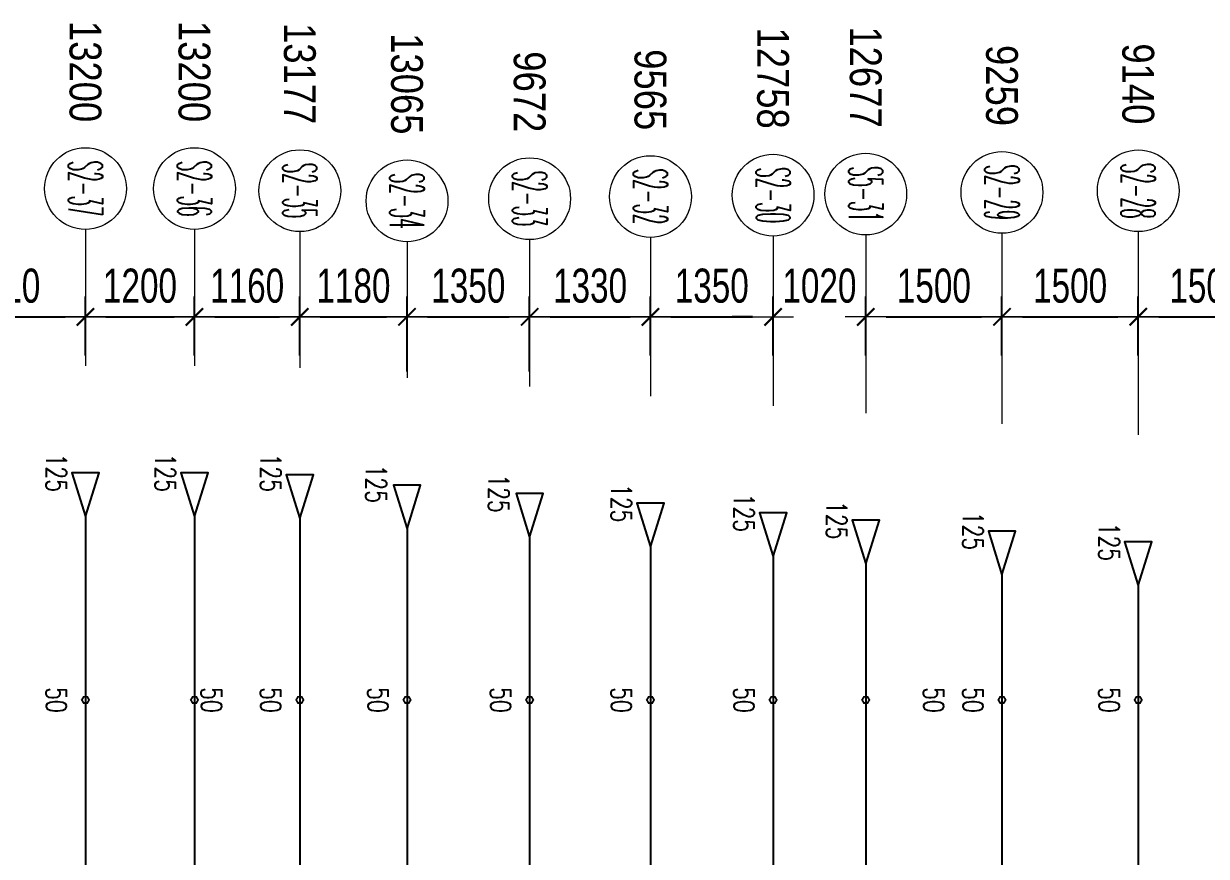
# Model space of a CAD drawing. Header units: millimetres. Extents: x 131700 to 589785, y -24154 to 46087.
# Drawn here: x 519929 to 532950, y 36778 to 45945 of the extents above; entities that cross this region are included whole.
import ezdxf
from ezdxf.enums import TextEntityAlignment as Align

# ---------------------------------------------------------------- set-up
doc = ezdxf.new("R2010")
doc.units = ezdxf.units.MM
doc.layers.get('0').update_dxf_attribs({"lineweight": 20})
doc.layers.get('Defpoints').update_dxf_attribs({"color": 151, "lineweight": 9})
doc.layers.add('ARES_TAG', color=3, linetype='Continuous')
doc.layers.add('NDC_S_TENDON', color=10, linetype='Continuous')
doc.layers.add('Current_plane_Column', color=7, linetype='Continuous', true_color=0x4b00ff)
doc.layers.add('NDC_LCAP', color=87, linetype='Continuous', plot=False)
for name, color, linetype, lineweight in [('NDC_S-ANNO', 7, 'Continuous', 20), ('NDC_S-TENDON', 6, 'Continuous', 35), ('NDC_S_DIM', 1, 'Continuous', 15), ('NDC_S_SYMBOL', 1, 'Continuous', 15)]:
    doc.layers.add(name, color=color, linetype=linetype, lineweight=lineweight)
doc.styles.add('ARES_BIGTEXT', font='VHARIALN.TTF')
doc.styles.add('ARES_ROMANS_0.36', font='romans.shx', dxfattribs={"width": 0.36, "bigfont": 'vns.shx'})
doc.styles.add('ARIAL', font='arial.ttf', dxfattribs={"width": 0.7})
doc.styles.add('NDC_ANNO', font='', dxfattribs={"width": 0.8})
doc.styles.get('NDC_ANNO').set_extended_font_data('Dotum')
doc.dimstyles.new('NDC_dim_150', dxfattribs={"dimscale": 150, "dimtxt": 2.5, "dimasz": 1.5, "dimexe": 1.5, "dimexo": 2.5, "dimgap": 1, "dimtad": 1, "dimdec": 0, "dimzin": 0, "dimdsep": 46, "dimtxsty": 'ARIAL', "dimblk": 'DIMMARK', "dimcen": 0.09, "dimdle": 1.2, "dimclrd": 1, "dimclre": 1, "dimclrt": 3, "dimadec": 0, "dimazin": 0, "dimtfac": 1, "dimtdec": 0, "dimtix": 1, "dimtofl": 0, "dimtmove": 0, "dimatfit": 3, "dimfxl": 4, "dimfxlon": 1, "dimtolj": 1, "dimtzin": 0, "dimarcsym": 0})

# ---------------------------------------------------------------- blocks, each defined once
blk = doc.blocks.new('*U739')
at = {"layer": 'NDC_S_SYMBOL', "color": 3}
blk.add_line((-9082, 0), (-7465, 0), dxfattribs=at)
blk.add_circle((-9532, 0), 450, dxfattribs=at)
at = {"layer": 'NDC_S_TENDON'}
for p, q in [((3236, -150), (3236, 150)), ((-5285, 0), (-3144, 0)), ((-3144, 0), (2787, 0)), ((2787, 0), (2386, 0)), ((2386, 0), (3386, 0))]:
    blk.add_line(p, q, dxfattribs=at)
blk.add_lwpolyline([(-5805, 0), (-6285, 150), (-6285, -150), (-5805, 0), (-5285, 0)], dxfattribs=at)
at = {"layer": 'ARES_TAG', "style": 'ARES_ROMANS_0.36', "width": 0.36}
blk.add_attdef('S3', text='', height=375, dxfattribs=at).set_placement((-9532, 0), align=Align.MIDDLE_CENTER)
at = {"layer": 'NDC_LCAP', "style": 'ARES_BIGTEXT'}
blk.add_attdef('L', text='', height=350, dxfattribs=at).set_placement((-10263, 0), align=Align.MIDDLE_RIGHT)
blk = doc.blocks.new('*U740')
at = {"layer": 'NDC_S_SYMBOL', "color": 3}
blk.add_line((-9105, 0), (-7358, 0), dxfattribs=at)
blk.add_circle((-9555, 0), 450, dxfattribs=at)
at = {"layer": 'NDC_S_TENDON'}
for p, q in [((3236, -150), (3236, 150)), ((-5179, 0), (-3144, 0)), ((-3144, 0), (2787, 0)), ((2787, 0), (2386, 0)), ((2386, 0), (3386, 0))]:
    blk.add_line(p, q, dxfattribs=at)
blk.add_lwpolyline([(-5699, 0), (-6179, 150), (-6179, -150), (-5699, 0), (-5179, 0)], dxfattribs=at)
at = {"layer": 'ARES_TAG', "style": 'ARES_ROMANS_0.36', "width": 0.36}
blk.add_attdef('S3', text='', height=375, dxfattribs=at).set_placement((-9555, 0), align=Align.MIDDLE_CENTER)
at = {"layer": 'NDC_LCAP', "style": 'ARES_BIGTEXT'}
blk.add_attdef('L', text='', height=350, dxfattribs=at).set_placement((-10286, 0), align=Align.MIDDLE_RIGHT)
blk = doc.blocks.new('*U737')
at = {"layer": 'NDC_S_SYMBOL', "color": 3}
blk.add_line((-9121, 0), (-7252, 0), dxfattribs=at)
blk.add_circle((-9571, 0), 450, dxfattribs=at)
at = {"layer": 'NDC_S_TENDON'}
for p, q in [((6536, -150), (6536, 150)), ((-5072, 0), (-3144, 0)), ((-3144, 0), (2787, 0)), ((2787, 0), (5686, 0)), ((5686, 0), (6686, 0))]:
    blk.add_line(p, q, dxfattribs=at)
blk.add_lwpolyline([(-5592, 0), (-6072, 150), (-6072, -150), (-5592, 0), (-5072, 0)], dxfattribs=at)
at = {"layer": 'ARES_TAG', "style": 'ARES_ROMANS_0.36', "width": 0.36}
blk.add_attdef('S3', text='', height=375, dxfattribs=at).set_placement((-9571, 0), align=Align.MIDDLE_CENTER)
at = {"layer": 'NDC_LCAP', "style": 'ARES_BIGTEXT'}
blk.add_attdef('L', text='', height=350, dxfattribs=at).set_placement((-10302, 0), align=Align.MIDDLE_RIGHT)
blk = doc.blocks.new('*U738')
at = {"layer": 'NDC_S_SYMBOL', "color": 3}
blk.add_line((-9133, 0), (-7171, 0), dxfattribs=at)
blk.add_circle((-9583, 0), 450, dxfattribs=at)
at = {"layer": 'NDC_S_TENDON'}
for p, q in [((6536, -150), (6536, 150)), ((-4991, 0), (-3144, 0)), ((-3144, 0), (2787, 0)), ((2787, 0), (5686, 0)), ((5686, 0), (6686, 0))]:
    blk.add_line(p, q, dxfattribs=at)
blk.add_lwpolyline([(-5511, 0), (-5991, 150), (-5991, -150), (-5511, 0), (-4991, 0)], dxfattribs=at)
at = {"layer": 'ARES_TAG', "style": 'ARES_ROMANS_0.36', "width": 0.36}
blk.add_attdef('S3', text='', height=375, dxfattribs=at).set_placement((-9583, 0), align=Align.MIDDLE_CENTER)
at = {"layer": 'NDC_LCAP', "style": 'ARES_BIGTEXT'}
blk.add_attdef('L', text='', height=350, dxfattribs=at).set_placement((-10314, 0), align=Align.MIDDLE_RIGHT)
blk = doc.blocks.new('*U735')
at = {"layer": 'NDC_S_SYMBOL', "color": 3}
blk.add_line((-9151, 0), (-7052, 0), dxfattribs=at)
blk.add_circle((-9601, 0), 450, dxfattribs=at)
at = {"layer": 'NDC_S_TENDON'}
for p, q in [((3236, -150), (3236, 150)), ((-4872, 0), (-3144, 0)), ((-3144, 0), (2787, 0)), ((2787, 0), (2386, 0)), ((2386, 0), (3386, 0))]:
    blk.add_line(p, q, dxfattribs=at)
blk.add_lwpolyline([(-5392, 0), (-5872, 150), (-5872, -150), (-5392, 0), (-4872, 0)], dxfattribs=at)
at = {"layer": 'ARES_TAG', "style": 'ARES_ROMANS_0.36', "width": 0.36}
blk.add_attdef('S3', text='', height=375, dxfattribs=at).set_placement((-9601, 0), align=Align.MIDDLE_CENTER)
at = {"layer": 'NDC_LCAP', "style": 'ARES_BIGTEXT'}
blk.add_attdef('L', text='', height=350, dxfattribs=at).set_placement((-10332, 0), align=Align.MIDDLE_RIGHT)
blk = doc.blocks.new('*U736')
at = {"layer": 'NDC_S_SYMBOL', "color": 3}
blk.add_line((-9169, 0), (-6933, 0), dxfattribs=at)
blk.add_circle((-9619, 0), 450, dxfattribs=at)
at = {"layer": 'NDC_S_TENDON'}
for p, q in [((3236, -150), (3236, 150)), ((-4754, 0), (-3144, 0)), ((-3144, 0), (2787, 0)), ((2787, 0), (2386, 0)), ((2386, 0), (3386, 0))]:
    blk.add_line(p, q, dxfattribs=at)
blk.add_lwpolyline([(-5274, 0), (-5754, 150), (-5754, -150), (-5274, 0), (-4754, 0)], dxfattribs=at)
at = {"layer": 'ARES_TAG', "style": 'ARES_ROMANS_0.36', "width": 0.36}
blk.add_attdef('S3', text='', height=375, dxfattribs=at).set_placement((-9619, 0), align=Align.MIDDLE_CENTER)
at = {"layer": 'NDC_LCAP', "style": 'ARES_BIGTEXT'}
blk.add_attdef('L', text='', height=350, dxfattribs=at).set_placement((-10350, 0), align=Align.MIDDLE_RIGHT)
blk = doc.blocks.new('*U733')
at = {"layer": 'NDC_S_SYMBOL', "color": 3}
blk.add_line((-9193, 0), (-7693, 0), dxfattribs=at)
blk.add_circle((-9643, 0), 450, dxfattribs=at)
at = {"layer": 'NDC_S_TENDON'}
for p, q in [((6536, -150), (6536, 150)), ((-5514, 0), (-3144, 0)), ((-3144, 0), (2787, 0)), ((2787, 0), (5686, 0)), ((5686, 0), (6686, 0))]:
    blk.add_line(p, q, dxfattribs=at)
blk.add_lwpolyline([(-6034, 0), (-6514, 150), (-6514, -150), (-6034, 0), (-5514, 0)], dxfattribs=at)
at = {"layer": 'ARES_TAG', "style": 'ARES_ROMANS_0.36', "width": 0.36}
blk.add_attdef('S3', text='', height=375, dxfattribs=at).set_placement((-9643, 0), align=Align.MIDDLE_CENTER)
at = {"layer": 'NDC_LCAP', "style": 'ARES_BIGTEXT'}
blk.add_attdef('L', text='', height=350, dxfattribs=at).set_placement((-10374, 0), align=Align.MIDDLE_RIGHT)
blk = doc.blocks.new('*U734')
at = {"layer": 'NDC_S_SYMBOL', "color": 3}
blk.add_line((-9193, 0), (-7693, 0), dxfattribs=at)
blk.add_circle((-9643, 0), 450, dxfattribs=at)
at = {"layer": 'NDC_S_TENDON'}
for p, q in [((6536, -150), (6536, 150)), ((-5514, 0), (-3144, 0)), ((-3144, 0), (2787, 0)), ((2787, 0), (5686, 0)), ((5686, 0), (6686, 0))]:
    blk.add_line(p, q, dxfattribs=at)
blk.add_lwpolyline([(-6034, 0), (-6514, 150), (-6514, -150), (-6034, 0), (-5514, 0)], dxfattribs=at)
at = {"layer": 'ARES_TAG', "style": 'ARES_ROMANS_0.36', "width": 0.36}
blk.add_attdef('S3', text='', height=375, dxfattribs=at).set_placement((-9643, 0), align=Align.MIDDLE_CENTER)
at = {"layer": 'NDC_LCAP', "style": 'ARES_BIGTEXT'}
blk.add_attdef('L', text='', height=350, dxfattribs=at).set_placement((-10374, 0), align=Align.MIDDLE_RIGHT)
blk = doc.blocks.new('*U731')
at = {"layer": 'NDC_S_SYMBOL', "color": 3}
blk.add_line((-9170, 0), (-7670, 0), dxfattribs=at)
blk.add_circle((-9620, 0), 450, dxfattribs=at)
at = {"layer": 'NDC_S_TENDON'}
for p, q in [((6536, -150), (6536, 150)), ((-5491, 0), (-3144, 0)), ((-3144, 0), (2787, 0)), ((2787, 0), (5686, 0)), ((5686, 0), (6686, 0))]:
    blk.add_line(p, q, dxfattribs=at)
blk.add_lwpolyline([(-6011, 0), (-6491, 150), (-6491, -150), (-6011, 0), (-5491, 0)], dxfattribs=at)
at = {"layer": 'ARES_TAG', "style": 'ARES_ROMANS_0.36', "width": 0.36}
blk.add_attdef('S3', text='', height=375, dxfattribs=at).set_placement((-9620, 0), align=Align.MIDDLE_CENTER)
at = {"layer": 'NDC_LCAP', "style": 'ARES_BIGTEXT'}
blk.add_attdef('L', text='', height=350, dxfattribs=at).set_placement((-10351, 0), align=Align.MIDDLE_RIGHT)
blk = doc.blocks.new('*U732')
at = {"layer": 'NDC_S_SYMBOL', "color": 3}
blk.add_line((-9058, 0), (-7558, 0), dxfattribs=at)
blk.add_circle((-9508, 0), 450, dxfattribs=at)
at = {"layer": 'NDC_S_TENDON'}
for p, q in [((6536, -150), (6536, 150)), ((-5378, 0), (-3144, 0)), ((-3144, 0), (2787, 0)), ((2787, 0), (5686, 0)), ((5686, 0), (6686, 0))]:
    blk.add_line(p, q, dxfattribs=at)
blk.add_lwpolyline([(-5898, 0), (-6378, 150), (-6378, -150), (-5898, 0), (-5378, 0)], dxfattribs=at)
at = {"layer": 'ARES_TAG', "style": 'ARES_ROMANS_0.36', "width": 0.36}
blk.add_attdef('S3', text='', height=375, dxfattribs=at).set_placement((-9508, 0), align=Align.MIDDLE_CENTER)
at = {"layer": 'NDC_LCAP', "style": 'ARES_BIGTEXT'}
blk.add_attdef('L', text='', height=350, dxfattribs=at).set_placement((-10239, 0), align=Align.MIDDLE_RIGHT)
blk = doc.blocks.new('TDY')
at = {"layer": 'NDC_S-TENDON', "linetype": 'Continuous'}
for points, elevation in [([(11900, 29000, 20, 20, 0), (11880, 29034, 20, 20, 0), (11840, 29034, 20, 20, 0), (11820, 29000, 20, 20, 0), (11840, 28965, 20, 20, 0), (11880, 28965, 20, 20, 0)], 258), ([(11900, 29000, 20, 20, 0), (11880, 29034, 20, 20, 0), (11840, 29034, 20, 20, 0), (11820, 29000, 20, 20, 0), (11840, 28965, 20, 20, 0), (11880, 28965, 20, 20, 0)], 258), ([(13100, 29000, 20, 20, 0), (13080, 29034, 20, 20, 0), (13040, 29034, 20, 20, 0), (13020, 29000, 20, 20, 0), (13040, 28965, 20, 20, 0), (13080, 28965, 20, 20, 0)], 258), ([(13100, 29000, 20, 20, 0), (13080, 29034, 20, 20, 0), (13040, 29034, 20, 20, 0), (13020, 29000, 20, 20, 0), (13040, 28965, 20, 20, 0), (13080, 28965, 20, 20, 0)], 258), ([(14260, 29000, 20, 20, 0), (14240, 29034, 20, 20, 0), (14200, 29034, 20, 20, 0), (14180, 29000, 20, 20, 0), (14200, 28965, 20, 20, 0), (14240, 28965, 20, 20, 0)], 258), ([(14260, 29000, 20, 20, 0), (14240, 29034, 20, 20, 0), (14200, 29034, 20, 20, 0), (14180, 29000, 20, 20, 0), (14200, 28965, 20, 20, 0), (14240, 28965, 20, 20, 0)], 258), ([(15440, 29000, 20, 20, 0), (15420, 29034, 20, 20, 0), (15380, 29034, 20, 20, 0), (15360, 29000, 20, 20, 0), (15380, 28965, 20, 20, 0), (15420, 28965, 20, 20, 0)], 61), ([(15440, 29000, 20, 20, 0), (15420, 29034, 20, 20, 0), (15380, 29034, 20, 20, 0), (15360, 29000, 20, 20, 0), (15380, 28965, 20, 20, 0), (15420, 28965, 20, 20, 0)], 61), ([(16790, 29000, 20, 20, 0), (16770, 29034, 20, 20, 0), (16730, 29034, 20, 20, 0), (16710, 29000, 20, 20, 0), (16730, 28965, 20, 20, 0), (16770, 28965, 20, 20, 0)], 2875), ([(16790, 29000, 20, 20, 0), (16770, 29034, 20, 20, 0), (16730, 29034, 20, 20, 0), (16710, 29000, 20, 20, 0), (16730, 28965, 20, 20, 0), (16770, 28965, 20, 20, 0)], 2875), ([(18120, 29000, 20, 20, 0), (18100, 29034, 20, 20, 0), (18060, 29034, 20, 20, 0), (18040, 29000, 20, 20, 0), (18060, 28965, 20, 20, 0), (18100, 28965, 20, 20, 0)], 2238), ([(18120, 29000, 20, 20, 0), (18100, 29034, 20, 20, 0), (18060, 29034, 20, 20, 0), (18040, 29000, 20, 20, 0), (18060, 28965, 20, 20, 0), (18100, 28965, 20, 20, 0)], 2238), ([(19470, 29000, 20, 20, 0), (19450, 29034, 20, 20, 0), (19410, 29034, 20, 20, 0), (19390, 29000, 20, 20, 0), (19410, 28965, 20, 20, 0), (19450, 28965, 20, 20, 0)], 1873), ([(19470, 29000, 20, 20, 0), (19450, 29034, 20, 20, 0), (19410, 29034, 20, 20, 0), (19390, 29000, 20, 20, 0), (19410, 28965, 20, 20, 0), (19450, 28965, 20, 20, 0)], 1873), ([(20490, 29000, 20, 20, 0), (20470, 29034, 20, 20, 0), (20430, 29034, 20, 20, 0), (20410, 29000, 20, 20, 0), (20430, 28965, 20, 20, 0), (20470, 28965, 20, 20, 0)], 0), ([(20490, 29000, 20, 20, 0), (20470, 29034, 20, 20, 0), (20430, 29034, 20, 20, 0), (20410, 29000, 20, 20, 0), (20430, 28965, 20, 20, 0), (20470, 28965, 20, 20, 0)], 0), ([(21990, 29000, 20, 20, 0), (21970, 29034, 20, 20, 0), (21930, 29034, 20, 20, 0), (21910, 29000, 20, 20, 0), (21930, 28965, 20, 20, 0), (21970, 28965, 20, 20, 0)], 2875), ([(21990, 29000, 20, 20, 0), (21970, 29034, 20, 20, 0), (21930, 29034, 20, 20, 0), (21910, 29000, 20, 20, 0), (21930, 28965, 20, 20, 0), (21970, 28965, 20, 20, 0)], 2875), ([(23490, 29000, 20, 20, 0), (23470, 29034, 20, 20, 0), (23430, 29034, 20, 20, 0), (23410, 29000, 20, 20, 0), (23430, 28965, 20, 20, 0), (23470, 28965, 20, 20, 0)], 2067), ([(23490, 29000, 20, 20, 0), (23470, 29034, 20, 20, 0), (23430, 29034, 20, 20, 0), (23410, 29000, 20, 20, 0), (23430, 28965, 20, 20, 0), (23470, 28965, 20, 20, 0)], 2067)]:
    blk.add_lwpolyline(points, format="xyseb", close=True, dxfattribs=dict(at, elevation=elevation))
at = {"rotation": 270}
for name, p, values in [('*U733', (11860, 24986, 2875), {'L': '13200', 'S3': 'S2-37'}), ('*U734', (13060, 24986, 2875), {'L': '13200', 'S3': 'S2-36'}), ('*U731', (14220, 24986, 2875), {'L': '13177', 'S3': 'S2-35'}), ('*U737', (19430, 24986, 2875), {'L': '12758', 'S3': 'S2-30'}), ('*U738', (20450, 24986, 2875), {'L': '12677', 'S3': 'S5-31'}), ('*U732', (15400, 24986, 61), {'L': '13065', 'S3': 'S2-34'}), ('*U736', (23450, 24986, 2875), {'L': '9140', 'S3': 'S2-28'}), ('*U739', (16750, 24986, 2875), {'L': '9672', 'S3': 'S2-33'}), ('*U740', (18080, 24986, 2875), {'L': '9565', 'S3': 'S2-32'}), ('*U735', (21950, 24986, 2875), {'L': '9259', 'S3': 'S2-29'})]:
    blk.add_blockref(name, p, dxfattribs=at).add_auto_attribs(values)
at = {"layer": 'NDC_S-ANNO', "linetype": 'Continuous', "char_height": 225, "attachment_point": 5, "rotation": 270, "line_spacing_factor": 0.75, "style": 'NDC_ANNO'}
for s, insert in [('\\FSTANDARD.shx;125', (11540, 31500)), ('\\FSTANDARD.shx;125', (12740, 31500)), ('\\FSTANDARD.shx;125', (13900, 31500)), ('\\FSTANDARD.shx;125', (15060, 31379, 2869)), ('\\FSTANDARD.shx;125', (16410, 31272, 2862)), ('\\FSTANDARD.shx;125', (17760, 31165, 2861)), ('\\FSTANDARD.shx;125', (19110, 31058, 2864)), ('\\FSTANDARD.shx;125', (20130, 30977)), ('\\FSTANDARD.shx;125', (21630, 30859, 2859)), ('\\FSTANDARD.shx;125', (23130, 30740, 2859)), ('\\FSTANDARD.shx;50', (11540, 29000, 258)), ('\\FSTANDARD.shx;50', (13247, 29000, 0)), ('\\FSTANDARD.shx;50', (13900, 29000, 258)), ('\\FSTANDARD.shx;50', (15080, 29000, 61)), ('\\FSTANDARD.shx;50', (16430, 29000, 2875)), ('\\FSTANDARD.shx;50', (17760, 29000, 2238)), ('\\FSTANDARD.shx;50', (19110, 29000, 1873)), ('\\FSTANDARD.shx;50', (21198, 29000, 2194)), ('\\FSTANDARD.shx;50', (21630, 29000, 2194)), ('\\FSTANDARD.shx;50', (23130, 29000, 2067))]:
    blk.add_mtext(s, dxfattribs=dict(at, insert=insert))
blk = doc.blocks.new('DIMMARK')
at = {"layer": 'NDC_S_DIM', "color": 1}
blk.add_line((-1.5, 0), (1, 0), dxfattribs=at)
at = {"layer": 'NDC_S_DIM', "color": 2, "const_width": 0.1}
blk.add_lwpolyline([(-0.424, -0.424), (0.424, 0.424)], dxfattribs=at)
blk = doc.blocks.new('*D879')
at = {"layer": 'Defpoints', "color": 0, "ltscale": 100, "transparency": 16777216}
for p in [(520610, 42717), (518800, 39282, 2875), (520610, 39282, 2875)]:
    blk.add_point(p, dxfattribs=at)
at = {"layer": 'NDC_S_DIM', "color": 1, "lineweight": -2, "ltscale": 100, "transparency": 16777216}
for p, q in [((518800, 42293), (518800, 42942)), ((520610, 42293), (520610, 42942)), ((519025, 42717), (520385, 42717))]:
    blk.add_line(p, q, dxfattribs=at)
at = {"layer": 'NDC_S_DIM', "color": 1, "lineweight": -2, "ltscale": 100, "transparency": 16777216, "xscale": 225, "yscale": 225, "zscale": 225, "rotation": 180}
blk.add_blockref('DIMMARK', (518800, 42717), dxfattribs=at)
at = {"layer": 'NDC_S_DIM', "color": 1, "lineweight": -2, "ltscale": 100, "transparency": 16777216, "xscale": 225, "yscale": 225, "zscale": 225}
blk.add_blockref('DIMMARK', (520610, 42717), dxfattribs=at)
at = {"layer": 'NDC_S_DIM', "color": 3, "ltscale": 100, "transparency": 16777216, "insert": (519705, 43058), "char_height": 375, "attachment_point": 5, "style": 'ARIAL'}
blk.add_mtext('\\A1;1810', dxfattribs=at)
blk = doc.blocks.new('*D880')
at = {"layer": 'Defpoints', "color": 0, "ltscale": 100, "transparency": 16777216}
for p in [(521810, 42717), (520610, 39282, 2875), (521810, 39282, 2875)]:
    blk.add_point(p, dxfattribs=at)
at = {"layer": 'NDC_S_DIM', "color": 1, "lineweight": -2, "ltscale": 100, "transparency": 16777216}
for p, q in [((520610, 42293), (520610, 42942)), ((521810, 42293), (521810, 42942)), ((520835, 42717), (521585, 42717))]:
    blk.add_line(p, q, dxfattribs=at)
at = {"layer": 'NDC_S_DIM', "color": 1, "lineweight": -2, "ltscale": 100, "transparency": 16777216, "xscale": 225, "yscale": 225, "zscale": 225, "rotation": 180}
blk.add_blockref('DIMMARK', (520610, 42717), dxfattribs=at)
at = {"layer": 'NDC_S_DIM', "color": 1, "lineweight": -2, "ltscale": 100, "transparency": 16777216, "xscale": 225, "yscale": 225, "zscale": 225}
blk.add_blockref('DIMMARK', (521810, 42717), dxfattribs=at)
at = {"layer": 'NDC_S_DIM', "color": 3, "ltscale": 100, "transparency": 16777216, "insert": (521210, 43058), "char_height": 375, "attachment_point": 5, "style": 'ARIAL'}
blk.add_mtext('\\A1;1200', dxfattribs=at)
blk = doc.blocks.new('*D881')
at = {"layer": 'Defpoints', "color": 0, "ltscale": 100, "transparency": 16777216}
for p in [(522970, 42717), (521810, 39282, 2875), (522970, 39282, 2875)]:
    blk.add_point(p, dxfattribs=at)
at = {"layer": 'NDC_S_DIM', "color": 1, "lineweight": -2, "ltscale": 100, "transparency": 16777216}
for p, q in [((521810, 42293), (521810, 42942)), ((522970, 42293), (522970, 42942)), ((522035, 42717), (522745, 42717))]:
    blk.add_line(p, q, dxfattribs=at)
at = {"layer": 'NDC_S_DIM', "color": 1, "lineweight": -2, "ltscale": 100, "transparency": 16777216, "xscale": 225, "yscale": 225, "zscale": 225, "rotation": 180}
blk.add_blockref('DIMMARK', (521810, 42717), dxfattribs=at)
at = {"layer": 'NDC_S_DIM', "color": 1, "lineweight": -2, "ltscale": 100, "transparency": 16777216, "xscale": 225, "yscale": 225, "zscale": 225}
blk.add_blockref('DIMMARK', (522970, 42717), dxfattribs=at)
at = {"layer": 'NDC_S_DIM', "color": 3, "ltscale": 100, "transparency": 16777216, "insert": (522390, 43058), "char_height": 375, "attachment_point": 5, "style": 'ARIAL'}
blk.add_mtext('\\A1;1160', dxfattribs=at)
blk = doc.blocks.new('*D882')
at = {"layer": 'Defpoints', "color": 0, "ltscale": 100, "transparency": 16777216}
for p in [(524150, 42717), (522970, 39282, 2875), (524150, 39282, 61)]:
    blk.add_point(p, dxfattribs=at)
at = {"layer": 'NDC_S_DIM', "color": 1, "lineweight": -2, "ltscale": 100, "transparency": 16777216}
for p, q in [((522970, 42293), (522970, 42942)), ((524150, 42117), (524150, 42942)), ((523195, 42717), (523925, 42717))]:
    blk.add_line(p, q, dxfattribs=at)
at = {"layer": 'NDC_S_DIM', "color": 1, "lineweight": -2, "ltscale": 100, "transparency": 16777216, "xscale": 225, "yscale": 225, "zscale": 225, "rotation": 180}
blk.add_blockref('DIMMARK', (522970, 42717), dxfattribs=at)
at = {"layer": 'NDC_S_DIM', "color": 1, "lineweight": -2, "ltscale": 100, "transparency": 16777216, "xscale": 225, "yscale": 225, "zscale": 225}
blk.add_blockref('DIMMARK', (524150, 42717), dxfattribs=at)
at = {"layer": 'NDC_S_DIM', "color": 3, "ltscale": 100, "transparency": 16777216, "insert": (523560, 43058), "char_height": 375, "attachment_point": 5, "style": 'ARIAL'}
blk.add_mtext('\\A1;1180', dxfattribs=at)
blk = doc.blocks.new('*D883')
at = {"layer": 'Defpoints', "color": 0, "ltscale": 100, "transparency": 16777216}
for p in [(525500, 42717), (524150, 39282, 61), (525500, 39282, 73)]:
    blk.add_point(p, dxfattribs=at)
at = {"layer": 'NDC_S_DIM', "color": 1, "lineweight": -2, "ltscale": 100, "transparency": 16777216}
for p, q in [((524150, 42117), (524150, 42942)), ((525500, 42117), (525500, 42942)), ((524375, 42717), (525275, 42717))]:
    blk.add_line(p, q, dxfattribs=at)
at = {"layer": 'NDC_S_DIM', "color": 1, "lineweight": -2, "ltscale": 100, "transparency": 16777216, "xscale": 225, "yscale": 225, "zscale": 225, "rotation": 180}
blk.add_blockref('DIMMARK', (524150, 42717), dxfattribs=at)
at = {"layer": 'NDC_S_DIM', "color": 1, "lineweight": -2, "ltscale": 100, "transparency": 16777216, "xscale": 225, "yscale": 225, "zscale": 225}
blk.add_blockref('DIMMARK', (525500, 42717), dxfattribs=at)
at = {"layer": 'NDC_S_DIM', "color": 3, "ltscale": 100, "transparency": 16777216, "insert": (524825, 43058), "char_height": 375, "attachment_point": 5, "style": 'ARIAL'}
blk.add_mtext('\\A1;1350', dxfattribs=at)
blk = doc.blocks.new('*D884')
at = {"layer": 'Defpoints', "color": 0, "ltscale": 100, "transparency": 16777216}
for p in [(526830, 42717), (525500, 39282, 73), (526830, 39282, 2875)]:
    blk.add_point(p, dxfattribs=at)
at = {"layer": 'NDC_S_DIM', "color": 1, "lineweight": -2, "ltscale": 100, "transparency": 16777216}
for p, q in [((525500, 42117), (525500, 42942)), ((526830, 42293), (526830, 42942)), ((525725, 42717), (526605, 42717))]:
    blk.add_line(p, q, dxfattribs=at)
at = {"layer": 'NDC_S_DIM', "color": 1, "lineweight": -2, "ltscale": 100, "transparency": 16777216, "xscale": 225, "yscale": 225, "zscale": 225, "rotation": 180}
blk.add_blockref('DIMMARK', (525500, 42717), dxfattribs=at)
at = {"layer": 'NDC_S_DIM', "color": 1, "lineweight": -2, "ltscale": 100, "transparency": 16777216, "xscale": 225, "yscale": 225, "zscale": 225}
blk.add_blockref('DIMMARK', (526830, 42717), dxfattribs=at)
at = {"layer": 'NDC_S_DIM', "color": 3, "ltscale": 100, "transparency": 16777216, "insert": (526165, 43058), "char_height": 375, "attachment_point": 5, "style": 'ARIAL'}
blk.add_mtext('\\A1;1330', dxfattribs=at)
blk = doc.blocks.new('*D885')
at = {"layer": 'Defpoints', "color": 0, "ltscale": 100, "transparency": 16777216}
for p in [(528180, 42717), (526830, 39282, 2875), (528180, 39282, 2875)]:
    blk.add_point(p, dxfattribs=at)
at = {"layer": 'NDC_S_DIM', "color": 1, "lineweight": -2, "ltscale": 100, "transparency": 16777216}
for p, q in [((526830, 42293), (526830, 42942)), ((528180, 42293), (528180, 42942)), ((527055, 42717), (527955, 42717))]:
    blk.add_line(p, q, dxfattribs=at)
at = {"layer": 'NDC_S_DIM', "color": 1, "lineweight": -2, "ltscale": 100, "transparency": 16777216, "xscale": 225, "yscale": 225, "zscale": 225, "rotation": 180}
blk.add_blockref('DIMMARK', (526830, 42717), dxfattribs=at)
at = {"layer": 'NDC_S_DIM', "color": 1, "lineweight": -2, "ltscale": 100, "transparency": 16777216, "xscale": 225, "yscale": 225, "zscale": 225}
blk.add_blockref('DIMMARK', (528180, 42717), dxfattribs=at)
at = {"layer": 'NDC_S_DIM', "color": 3, "ltscale": 100, "transparency": 16777216, "insert": (527505, 43058), "char_height": 375, "attachment_point": 5, "style": 'ARIAL'}
blk.add_mtext('\\A1;1350', dxfattribs=at)
blk = doc.blocks.new('*D886')
at = {"layer": 'Defpoints', "color": 0, "ltscale": 100, "transparency": 16777216}
for p in [(529200, 42717), (528180, 39282, 2875), (529200, 39282, 2875)]:
    blk.add_point(p, dxfattribs=at)
at = {"layer": 'NDC_S_DIM', "color": 1, "lineweight": -2, "ltscale": 100, "transparency": 16777216}
for p, q in [((528180, 42293), (528180, 42942)), ((529200, 42293), (529200, 42942)), ((527955, 42717), (527730, 42717)), ((529425, 42717), (529650, 42717))]:
    blk.add_line(p, q, dxfattribs=at)
at = {"layer": 'NDC_S_DIM', "color": 1, "lineweight": -2, "ltscale": 100, "transparency": 16777216, "xscale": 225, "yscale": 225, "zscale": 225}
blk.add_blockref('DIMMARK', (528180, 42717), dxfattribs=at)
at = {"layer": 'NDC_S_DIM', "color": 1, "lineweight": -2, "ltscale": 100, "transparency": 16777216, "xscale": 225, "yscale": 225, "zscale": 225, "rotation": 180}
blk.add_blockref('DIMMARK', (529200, 42717), dxfattribs=at)
at = {"layer": 'NDC_S_DIM', "color": 3, "ltscale": 100, "transparency": 16777216, "insert": (528690, 43058), "char_height": 375, "attachment_point": 5, "style": 'ARIAL'}
blk.add_mtext('\\A1;1020', dxfattribs=at)
blk = doc.blocks.new('*D887')
at = {"layer": 'Defpoints', "color": 0, "ltscale": 100, "transparency": 16777216}
for p in [(530700, 42717), (529200, 39282, 2875), (530700, 39282, 2875)]:
    blk.add_point(p, dxfattribs=at)
at = {"layer": 'NDC_S_DIM', "color": 1, "lineweight": -2, "ltscale": 100, "transparency": 16777216}
for p, q in [((529200, 42293), (529200, 42942)), ((530700, 42293), (530700, 42942)), ((529425, 42717), (530475, 42717))]:
    blk.add_line(p, q, dxfattribs=at)
at = {"layer": 'NDC_S_DIM', "color": 1, "lineweight": -2, "ltscale": 100, "transparency": 16777216, "xscale": 225, "yscale": 225, "zscale": 225, "rotation": 180}
blk.add_blockref('DIMMARK', (529200, 42717), dxfattribs=at)
at = {"layer": 'NDC_S_DIM', "color": 1, "lineweight": -2, "ltscale": 100, "transparency": 16777216, "xscale": 225, "yscale": 225, "zscale": 225}
blk.add_blockref('DIMMARK', (530700, 42717), dxfattribs=at)
at = {"layer": 'NDC_S_DIM', "color": 3, "ltscale": 100, "transparency": 16777216, "insert": (529950, 43058), "char_height": 375, "attachment_point": 5, "style": 'ARIAL'}
blk.add_mtext('\\A1;1500', dxfattribs=at)
blk = doc.blocks.new('*D888')
at = {"layer": 'Defpoints', "color": 0, "ltscale": 100, "transparency": 16777216}
for p in [(532200, 42717), (530700, 39282, 2875), (532200, 39282, 2875)]:
    blk.add_point(p, dxfattribs=at)
at = {"layer": 'NDC_S_DIM', "color": 1, "lineweight": -2, "ltscale": 100, "transparency": 16777216}
for p, q in [((530700, 42293), (530700, 42942)), ((532200, 42293), (532200, 42942)), ((530925, 42717), (531975, 42717))]:
    blk.add_line(p, q, dxfattribs=at)
at = {"layer": 'NDC_S_DIM', "color": 1, "lineweight": -2, "ltscale": 100, "transparency": 16777216, "xscale": 225, "yscale": 225, "zscale": 225, "rotation": 180}
blk.add_blockref('DIMMARK', (530700, 42717), dxfattribs=at)
at = {"layer": 'NDC_S_DIM', "color": 1, "lineweight": -2, "ltscale": 100, "transparency": 16777216, "xscale": 225, "yscale": 225, "zscale": 225}
blk.add_blockref('DIMMARK', (532200, 42717), dxfattribs=at)
at = {"layer": 'NDC_S_DIM', "color": 3, "ltscale": 100, "transparency": 16777216, "insert": (531450, 43058), "char_height": 375, "attachment_point": 5, "style": 'ARIAL'}
blk.add_mtext('\\A1;1500', dxfattribs=at)
blk = doc.blocks.new('*D889')
at = {"layer": 'Defpoints', "color": 0, "ltscale": 100, "transparency": 16777216}
for p in [(533700, 42717), (532200, 39282, 2875), (533700, 39282, 74)]:
    blk.add_point(p, dxfattribs=at)
at = {"layer": 'NDC_S_DIM', "color": 1, "lineweight": -2, "ltscale": 100, "transparency": 16777216}
for p, q in [((532200, 42293), (532200, 42942)), ((533700, 42117), (533700, 42942)), ((532425, 42717), (533475, 42717))]:
    blk.add_line(p, q, dxfattribs=at)
at = {"layer": 'NDC_S_DIM', "color": 1, "lineweight": -2, "ltscale": 100, "transparency": 16777216, "xscale": 225, "yscale": 225, "zscale": 225, "rotation": 180}
blk.add_blockref('DIMMARK', (532200, 42717), dxfattribs=at)
at = {"layer": 'NDC_S_DIM', "color": 1, "lineweight": -2, "ltscale": 100, "transparency": 16777216, "xscale": 225, "yscale": 225, "zscale": 225}
blk.add_blockref('DIMMARK', (533700, 42717), dxfattribs=at)
at = {"layer": 'NDC_S_DIM', "color": 3, "ltscale": 100, "transparency": 16777216, "insert": (532950, 43058), "char_height": 375, "attachment_point": 5, "style": 'ARIAL'}
blk.add_mtext('\\A1;1500', dxfattribs=at)

msp = doc.modelspace()

# ---------------------------------------------------------------- block references
at = {"layer": 'Current_plane_Column'}
msp.add_blockref('TDY', (508750, 9500), dxfattribs=at)

# ---------------------------------------------------------------- dimensions: what is measured, and where the dimension line sits
at = {"layer": 'NDC_S_DIM', "ltscale": 100}
for base, p1, p2, picture, middle in [((520610, 42716.7), (518800, 39282, 2875), (520610, 39282, 2875), '*D879', (519705, 43058.2)), ((521810, 42716.7), (520610, 39282, 2875), (521810, 39282, 2875), '*D880', (521210, 43058.2)), ((522970, 42716.7), (521810, 39282, 2875), (522970, 39282, 2875), '*D881', (522390, 43058.2)), ((524150, 42716.7), (522970, 39282, 2875), (524150, 39282, 61.2), '*D882', (523560, 43058.2)), ((525500, 42716.7), (524150, 39282, 61.2), (525500, 39282, 73.4), '*D883', (524825, 43058.3)), ((526830, 42716.7), (525500, 39282, 73.4), (526830, 39282, 2875), '*D884', (526165, 43058.3)), ((528180, 42716.7), (526830, 39282, 2875), (528180, 39282, 2875), '*D885', (527505, 43058.3)), ((529200, 42716.7), (528180, 39282, 2875), (529200, 39282, 2875), '*D886', (528690, 43058.2)), ((530700, 42716.7), (529200, 39282, 2875), (530700, 39282, 2875), '*D887', (529950, 43058.2)), ((532200, 42716.7), (530700, 39282, 2875), (532200, 39282, 2875), '*D888', (531450, 43058.2)), ((533699.6, 42716.7), (532200, 39282, 2875), (533699.6, 39282, 73.8), '*D889', (532949.8, 43058.2))]:
    dim = msp.add_linear_dim(base=base, p1=p1, p2=p2, dimstyle='NDC_dim_150', override={"dimtmove": 1}, dxfattribs=at)
    dim.commit()
    dim.dimension.update_dxf_attribs({"geometry": picture, "text_midpoint": middle})

doc.saveas('drawing.dxf')
